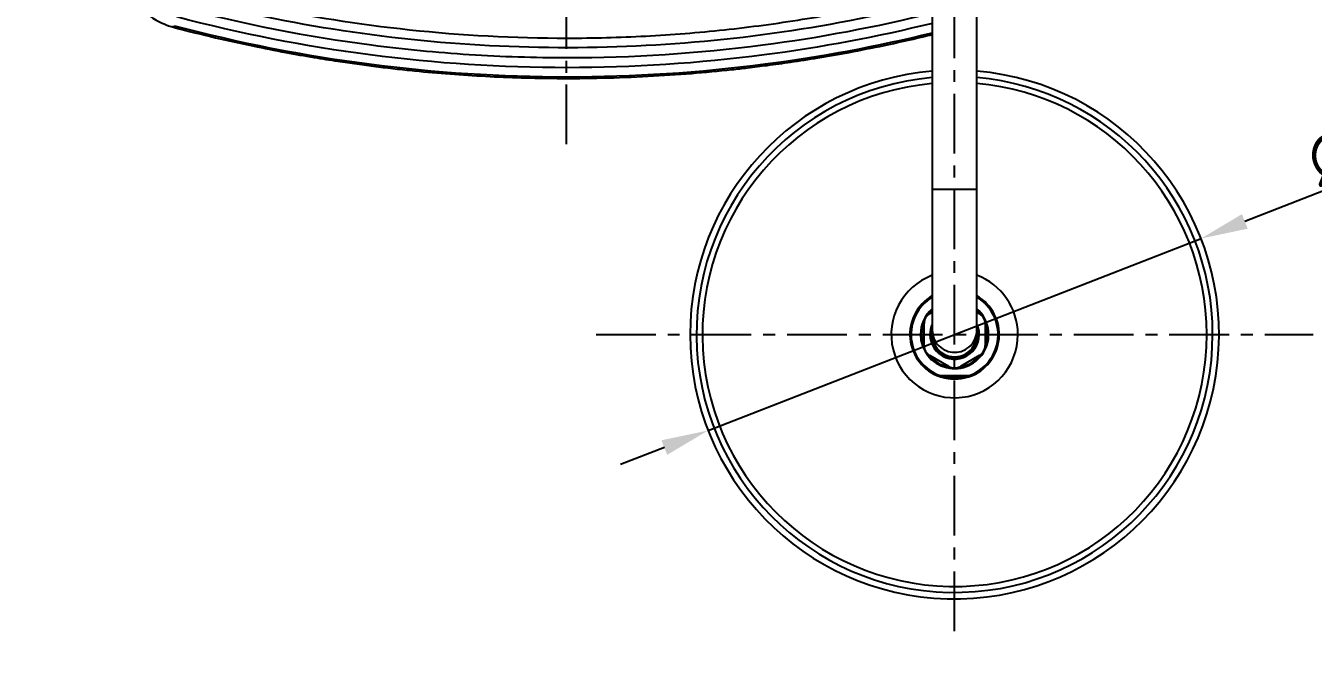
# Model space of a CAD drawing. Header units: millimetres. Extents: x 6110 to 6704, y -2661 to -1821.
# Drawn here: x 6225.6 to 6362.5, y -2021.5 to -1953.8 of the extents above; entities that cross this region are included whole.
import ezdxf

# ---------------------------------------------------------------- set-up
doc = ezdxf.new("R2010")
doc.units = ezdxf.units.MM
doc.header["$LTSCALE"] = 0.1
doc.linetypes.add('CENTERX2', pattern=[101.6, 63.5, -12.7, 12.7, -12.7])
doc.linetypes.add('HIDDEN2', pattern=[4.7625, 3.175, -1.5875])
doc.layers.add('1', color=4, linetype='HIDDEN2', lineweight=13)
doc.layers.add('DIM', color=3, linetype='Continuous', lineweight=9)
doc.layers.add('CENTER', color=1, linetype='CENTERX2')
doc.styles.get("Standard").update_dxf_attribs({"font": 'arial.ttf'})
doc.dimstyles.new('ISO-25', dxfattribs={"dimtxt": 2.5, "dimasz": 2.5, "dimexe": 1.25, "dimexo": 0.625, "dimtad": 1, "dimlfac": 5, "dimtxsty": 'Standard', "dimcen": 2.5, "dimadec": 0, "dimazin": 0, "dimtfac": 1, "dimtmove": 0, "dimatfit": 3, "dimfxl": 0, "dimarcsym": 0})

# ---------------------------------------------------------------- blocks, each defined once
blk = doc.blocks.new('*D86')
at = {"layer": 'Defpoints', "color": 0}
for p in [(6350.61, -1976.47), (6298.19, -1996.9)]:
    blk.add_point(p, dxfattribs=at)
at = {"layer": 'DIM', "color": 0, "lineweight": -2}
for p, q in [((6377.97, -1965.81), (6355.26, -1974.66)), ((6298.19, -1996.9), (6350.61, -1976.47)), ((6293.54, -1998.72), (6288.88, -2000.53))]:
    blk.add_line(p, q, dxfattribs=at)
at = {"layer": 'DIM', "color": 0}
for points in [[(6354.96, -1973.88), (6355.57, -1975.43), (6350.61, -1976.47)], [(6293.23, -1997.94), (6293.84, -1999.49), (6298.19, -1996.9)]]:
    blk.add_solid(points, dxfattribs=at)
at = {"layer": 'DIM', "color": 0, "insert": (6369.71, -1965.67), "char_height": 5, "attachment_point": 5, "rotation": 21.2918}
blk.add_mtext('{\\fMS PGothic|b0|i0|c128|p34;∅225}', dxfattribs=at)

msp = doc.modelspace()

# ---------------------------------------------------------------- hatches: boundary and pattern name
at = {"layer": 'DIM'}
h = msp.add_hatch(dxfattribs=at)
h.set_pattern_fill('ANSI31', color=2)
edge = h.paths.add_edge_path()
edge.add_line((6619.617, -2595.98), (6619.617, -1962.206))
edge.add_line((6634.617, -1966.11), (6619.617, -1966.11))
edge.add_line((6634.617, -2610.98), (6634.617, -1966.11))
edge.add_line((6634.617, -2610.98), (6184.457, -2610.98))
edge.add_line((6619.617, -2595.98), (6184.457, -2595.98))
edge.add_line((6184.457, -2610.98), (6184.457, -2595.98))

# ---------------------------------------------------------------- linework, layer by layer
at = {"layer": '1', "color": 7, "linetype": 'Continuous', "lineweight": -3}
for p, q in [((6322.025, -1876.896), (6322.025, -1971.248)), ((6326.775, -1971.248), (6326.775, -1876.896)), ((6322.025, -1971.248), (6322.025, -1986.211)), ((6324.4, -1971.248), (6322.025, -1971.248)), ((6326.775, -1971.248), (6324.4, -1971.248)), ((6326.775, -1986.211), (6326.775, -1971.248)), ((6321.775, -1984.45), (6322.025, -1984.305)), ((6326.775, -1984.305), (6327.025, -1984.45)), ((6321.15, -1987.841), (6321.15, -1985.532)), ((6322.025, -1986.211), (6322.025, -1986.687)), ((6326.775, -1986.687), (6326.775, -1986.211)), ((6327.65, -1985.532), (6327.65, -1987.841)), ((6321.9, -1986.695), (6321.9, -1986.716)), ((6326.9, -1986.7), (6326.9, -1986.695)), ((6323.775, -1990.079), (6321.775, -1988.924)), ((6327.025, -1988.924), (6325.025, -1990.079)), ((6322.823, -1991.167), (6322.864, -1991.049)), ((6322.906, -1991.056), (6325.894, -1991.056)), ((6322.906, -1991.181), (6322.906, -1991.056)), ((6325.894, -1991.181), (6322.906, -1991.181)), ((6325.894, -1991.181), (6325.894, -1991.056)), ((6325.977, -1991.167), (6325.936, -1991.049))]:
    msp.add_line(p, q, dxfattribs=at)
for centre, radius, start, end in [((6324.4, -1986.687), 28.125, 94.84313, 180), ((6324.4, -1986.687), 28.125, 180, 85.15125), ((6324.4, -1986.687), 27.442, 94.96688, 0), ((6324.4, -1986.687), 26.807, 95.085, 0), ((6324.4, -1986.687), 27.442, 0, 85.03875), ((6324.4, -1986.687), 26.807, 0, 84.92062), ((6324.4, -1986.687), 6.731, 110.66062, 0), ((6324.4, -1986.687), 6.731, 0, 69.345), ((6324.4, -1986.687), 4.75, 120.00083, 250.60803), ((6324.4, -1986.687), 4.625, 120.89888, 250.60803), ((6324.4, -1986.687), 4.625, 289.39197, 59.10112), ((6324.4, -1986.687), 4.75, 289.39197, 59.99917), ((6324.4, -1986.687), 3.625, 130.9275, 180), ((6324.4, -1986.687), 3.625, 180, 49.06688), ((6322.4, -1985.532), 1.25, 120, 180), ((6324.4, -1986.687), 3.5, 132.73312, 142.32375), ((6324.4, -1986.687), 3.5, 37.67626, 47.26688), ((6326.4, -1985.532), 1.25, 0, 60), ((6324.4, -1986.687), 3.5, 157.68, 202.32563), ((6324.4, -1986.687), 2.624, 154.81689, 180), ((6324.4, -1986.687), 2.624, 180, 25.1775), ((6324.4, -1986.687), 3.5, 337.67438, 22.32001), ((6322.4, -1987.841), 1.25, 180, 240), ((6324.4, -1986.687), 3.5, 217.68188, 262.32187), ((6324.4, -1986.687), 3.5, 277.67814, 322.31813), ((6326.4, -1987.841), 1.25, 300, 0), ((6324.4, -1988.996), 1.25, 240, 300), ((6322.906, -1990.931), 0.25, 250.60803, 270), ((6322.906, -1990.931), 0.125, 250.60803, 270), ((6325.894, -1990.931), 0.125, 270, 289.39197), ((6325.894, -1990.931), 0.25, 270, 289.39197)]:
    msp.add_arc(centre, radius, start, end, dxfattribs=at)
for centre, major_axis, ratio, start_param, end_param in [((6241.655, -1952.777), (0.312, 1.21), 0.0123659, 3.1417177, 3.6808626), ((6324.4, -1986.695), (2.5, 0), 0.9975641, 2.8240484, 6.6007393), ((6324.4, -1986.211), (-2.375, 0), 0.9975641, 0, 1.5707964), ((6324.4, -1986.211), (-2.375, 0), 0.9975641, 1.5707961, 3.1415925), ((6324.4, -1986.687), (2.375, 0), 0.9975641, 3.1415925, 6.2831853)]:
    msp.add_ellipse(centre, major_axis=major_axis, ratio=ratio, start_param=start_param, end_param=end_param, dxfattribs=at)
for points, knots in [([(6235.634, -1946.595), (6235.656, -1947.023), (6235.754, -1947.806), (6236.04, -1948.871), (6236.42, -1949.82), (6236.837, -1950.585), (6237.213, -1951.131), (6237.509, -1951.512), (6237.842, -1951.897), (6238.294, -1952.344), (6238.863, -1952.812), (6239.535, -1953.26), (6240.37, -1953.684), (6240.997, -1953.897), (6241.343, -1953.987)], [0, 0, 0, 0, 0.1279924, 0.2381163, 0.3306601, 0.4351921, 0.4989759, 0.5295217, 0.5800051, 0.6518237, 0.7200971, 0.8009732, 0.8938027, 1, 1, 1, 1]), ([(6241.977, -1951.854), (6248.709, -1953.636), (6255.522, -1954.975), (6265.863, -1956.322), (6269.332, -1956.659), (6276.267, -1957.108), (6279.737, -1957.221), (6290.156, -1957.22), (6297.122, -1956.769), (6310.063, -1955.084), (6316.088, -1953.948), (6322.037, -1952.471)], [0, 0, 0, 0, 0.2576987, 0.2576987, 0.3865481, 0.3865481, 0.5153975, 0.5153975, 0.7730962, 0.7730962, 1, 1, 1, 1]), ([(6250.334, -1951.68), (6255.656, -1952.816), (6261.034, -1953.675), (6271.996, -1954.848), (6277.61, -1955.149), (6285.988, -1955.149), (6288.773, -1955.075), (6294.347, -1954.779), (6297.14, -1954.557), (6302.712, -1953.962), (6305.481, -1953.592), (6310.868, -1952.725), (6313.487, -1952.235), (6316.088, -1951.68)], [0, 0, 0, 0, 0.247, 0.247, 0.4999999, 0.4999999, 0.6264999, 0.6264999, 0.7529999, 0.7529999, 0.8794998, 0.8794998, 1, 1, 1, 1]), ([(6322.036, -1953.577), (6316.132, -1955.034), (6310.17, -1956.154), (6297.201, -1957.843), (6290.186, -1958.296), (6276.228, -1958.296), (6269.204, -1957.841), (6255.338, -1956.034), (6248.482, -1954.687), (6241.702, -1952.891)], [0, 0, 0, 0, 0.2244555, 0.2244555, 0.4829703, 0.4829703, 0.7414852, 0.7414852, 1, 1, 1, 1]), ([(6316.302, -1952.681), (6305.382, -1955.013), (6294.378, -1956.166), (6277.749, -1956.176), (6272.164, -1955.885), (6261.081, -1954.72), (6255.58, -1953.847), (6250.12, -1952.681)], [0, 0, 0, 0, 0.5, 0.5, 0.75, 0.75, 1, 1, 1, 1]), ([(6241.407, -1954.003), (6242.876, -1954.392), (6245.663, -1955.087), (6249.626, -1955.965), (6253.117, -1956.654), (6256.127, -1957.185), (6258.656, -1957.587), (6260.852, -1957.904), (6262.887, -1958.172), (6264.925, -1958.415), (6268.804, -1958.826), (6274.541, -1959.264), (6281.212, -1959.463), (6286.974, -1959.416), (6291.744, -1959.235), (6296.323, -1958.929), (6299.849, -1958.597), (6302.526, -1958.295), (6304.615, -1958.034), (6307.109, -1957.688), (6310.015, -1957.235), (6313.329, -1956.652), (6317.045, -1955.914), (6319.988, -1955.257), (6321.69, -1954.845), (6322.027, -1954.762)], [0, 0, 0, 0, 0.0559442, 0.1057756, 0.149462, 0.1869834, 0.2183283, 0.2437952, 0.2686926, 0.293894, 0.3194005, 0.4123465, 0.505677, 0.5651104, 0.6245309, 0.6814591, 0.7340768, 0.7549447, 0.7806875, 0.8115984, 0.8476889, 0.8889796, 0.9355014, 0.9872198, 1, 1, 1, 1]), ([(6241.453, -1953.832), (6248.274, -1955.637), (6255.171, -1956.99), (6269.121, -1958.807), (6276.187, -1959.263), (6290.228, -1959.263), (6297.284, -1958.808), (6310.252, -1957.121), (6316.172, -1956.015), (6322.036, -1954.579)], [0, 0, 0, 0, 0.2592773, 0.2592773, 0.5185545, 0.5185545, 0.7778318, 0.7778318, 1, 1, 1, 1]), ([(6321.9, -1986.716), (6321.9, -1986.725), (6321.9, -1986.733), (6321.9, -1986.758), (6321.901, -1986.775), (6321.902, -1986.807), (6321.902, -1986.823), (6321.906, -1986.904), (6321.912, -1986.969), (6321.928, -1987.096), (6321.95, -1987.223), (6321.981, -1987.348), (6322.008, -1987.441), (6322.022, -1987.487), (6322.038, -1987.533), (6322.049, -1987.564), (6322.055, -1987.579), (6322.084, -1987.655), (6322.109, -1987.715), (6322.164, -1987.831), (6322.223, -1987.946), (6322.325, -1988.109), (6322.402, -1988.213), (6322.453, -1988.277), (6322.463, -1988.29), (6322.484, -1988.315), (6322.494, -1988.327), (6322.526, -1988.364), (6322.548, -1988.388), (6322.614, -1988.459), (6322.66, -1988.504), (6322.755, -1988.591), (6322.854, -1988.674), (6322.959, -1988.75), (6323.04, -1988.804), (6323.067, -1988.821), (6323.109, -1988.847), (6323.123, -1988.855), (6323.151, -1988.871), (6323.165, -1988.879), (6323.236, -1988.919), (6323.294, -1988.948), (6323.411, -1989.002), (6323.471, -1989.026), (6323.592, -1989.071), (6323.653, -1989.091), (6323.747, -1989.117), (6323.794, -1989.129), (6323.842, -1989.14), (6323.873, -1989.147), (6323.889, -1989.151), (6323.97, -1989.167), (6324.034, -1989.177), (6324.162, -1989.192), (6324.227, -1989.197), (6324.356, -1989.203), (6324.42, -1989.203), (6324.55, -1989.198), (6324.614, -1989.193), (6324.695, -1989.184), (6324.711, -1989.182), (6324.744, -1989.178), (6324.76, -1989.175), (6324.808, -1989.168), (6324.84, -1989.162), (6324.936, -1989.144), (6325.062, -1989.114), (6325.185, -1989.075), (6325.307, -1989.031), (6325.367, -1989.007), (6325.456, -1988.967), (6325.485, -1988.953), (6325.529, -1988.931), (6325.543, -1988.924), (6325.572, -1988.908), (6325.644, -1988.87), (6325.769, -1988.795), (6325.927, -1988.682), (6326.026, -1988.6), (6326.099, -1988.534), (6326.122, -1988.512), (6326.169, -1988.467), (6326.192, -1988.444), (6326.259, -1988.372), (6326.302, -1988.323), (6326.384, -1988.223), (6326.461, -1988.119), (6326.565, -1987.956), (6326.625, -1987.841), (6326.661, -1987.768), (6326.667, -1987.753), (6326.681, -1987.723), (6326.688, -1987.708), (6326.707, -1987.663), (6326.719, -1987.633), (6326.755, -1987.542), (6326.797, -1987.42), (6326.845, -1987.233), (6326.868, -1987.105), (6326.881, -1987.009), (6326.885, -1986.976), (6326.89, -1986.928), (6326.891, -1986.911), (6326.894, -1986.879), (6326.895, -1986.862), (6326.898, -1986.798), (6326.9, -1986.751), (6326.9, -1986.703)], [0, 0, 0, 0, 0.0032699, 0.0032699, 0.0094629, 0.0094629, 0.015656, 0.015656, 0.0404281, 0.0404281, 0.0652001, 0.0899722, 0.0899722, 0.1023583, 0.1085513, 0.1085513, 0.1147443, 0.1147443, 0.1395164, 0.1395164, 0.1642885, 0.1890606, 0.2138327, 0.2138327, 0.2200258, 0.2200258, 0.2262188, 0.2262188, 0.2386048, 0.2386048, 0.2633769, 0.2633769, 0.288149, 0.3129211, 0.3129211, 0.3253072, 0.3253072, 0.3315002, 0.3315002, 0.3376932, 0.3376932, 0.3624653, 0.3624653, 0.3872374, 0.3872374, 0.4120095, 0.4120095, 0.4243956, 0.4305886, 0.4305886, 0.4367816, 0.4367816, 0.4615537, 0.4615537, 0.4863258, 0.4863258, 0.5110979, 0.5110979, 0.53587, 0.53587, 0.542063, 0.542063, 0.548256, 0.548256, 0.5606421, 0.5606421, 0.5854142, 0.6101863, 0.6101863, 0.6349584, 0.6349584, 0.6473444, 0.6473444, 0.6535375, 0.6535375, 0.6597305, 0.6845026, 0.7092747, 0.7340468, 0.7340468, 0.7464328, 0.7464328, 0.7588189, 0.7588189, 0.783591, 0.783591, 0.8083631, 0.8331352, 0.8579073, 0.8579073, 0.8641003, 0.8641003, 0.8702933, 0.8702933, 0.8826794, 0.8826794, 0.9074514, 0.9322235, 0.9569956, 0.9569956, 0.9693817, 0.9693817, 0.9755747, 0.9755747, 0.9817677, 0.9817677, 1, 1, 1, 1]), ([(6326.897, -1986.846), (6326.895, -1986.894), (6326.887, -1986.998), (6326.872, -1987.101), (6326.858, -1987.184), (6326.853, -1987.212), (6326.844, -1987.254), (6326.841, -1987.267), (6326.835, -1987.295), (6326.818, -1987.364), (6326.784, -1987.486), (6326.747, -1987.591), (6326.706, -1987.695), (6326.684, -1987.746), (6326.636, -1987.847), (6326.61, -1987.897), (6326.569, -1987.971), (6326.555, -1987.995), (6326.533, -1988.032), (6326.525, -1988.044), (6326.51, -1988.068), (6326.472, -1988.127), (6326.4, -1988.231), (6326.295, -1988.361), (6326.219, -1988.444), (6326.14, -1988.523), (6326.099, -1988.562), (6326.036, -1988.618), (6326.015, -1988.636), (6325.982, -1988.663), (6325.971, -1988.672), (6325.949, -1988.69), (6325.893, -1988.734), (6325.791, -1988.808), (6325.648, -1988.896), (6325.5, -1988.975), (6325.398, -1989.021), (6325.32, -1989.053), (6325.293, -1989.063), (6325.254, -1989.078), (6325.24, -1989.083), (6325.213, -1989.092), (6325.147, -1989.115), (6325.025, -1989.151), (6324.861, -1989.188), (6324.696, -1989.214), (6324.584, -1989.223), (6324.5, -1989.228), (6324.471, -1989.229), (6324.433, -1989.229), (6324.423, -1989.23), (6324.413, -1989.23)], [0, 0, 0, 0, 0.0383252, 0.0826829, 0.0826829, 0.1048617, 0.1048617, 0.1159512, 0.1159512, 0.1270406, 0.1713983, 0.215756, 0.215756, 0.2601137, 0.2601137, 0.3044714, 0.3044714, 0.3266503, 0.3266503, 0.3377397, 0.3377397, 0.3488291, 0.3931868, 0.4375445, 0.4819022, 0.4819022, 0.5262599, 0.5262599, 0.5484388, 0.5484388, 0.5595282, 0.5595282, 0.5706177, 0.6149754, 0.6593331, 0.7036908, 0.7480485, 0.7480485, 0.7702273, 0.7702273, 0.7813168, 0.7813168, 0.7924062, 0.8367639, 0.8811216, 0.9254793, 0.969837, 0.969837, 0.9920159, 0.9920159, 1, 1, 1, 1]), ([(6325.977, -1991.167), (6325.977, -1991.167), (6325.977, -1991.167), (6325.977, -1991.167), (6325.977, -1991.167), (6325.977, -1991.167), (6325.976, -1991.168), (6325.976, -1991.168), (6325.976, -1991.168), (6325.975, -1991.168), (6325.975, -1991.168), (6325.974, -1991.168), (6325.974, -1991.168), (6325.973, -1991.169), (6325.973, -1991.169), (6325.972, -1991.169), (6325.971, -1991.169), (6325.97, -1991.17), (6325.969, -1991.17), (6325.968, -1991.17), (6325.967, -1991.171), (6325.966, -1991.171), (6325.965, -1991.171), (6325.964, -1991.172), (6325.963, -1991.172), (6325.962, -1991.173), (6325.961, -1991.173), (6325.959, -1991.174), (6325.958, -1991.174), (6325.956, -1991.175), (6325.955, -1991.175), (6325.953, -1991.176), (6325.952, -1991.176), (6325.95, -1991.177), (6325.948, -1991.177), (6325.946, -1991.178), (6325.941, -1991.18), (6325.93, -1991.184), (6325.913, -1991.189), (6325.893, -1991.196), (6325.866, -1991.205), (6325.831, -1991.216), (6325.787, -1991.23), (6325.737, -1991.245), (6325.69, -1991.258), (6325.645, -1991.271), (6325.606, -1991.281), (6325.565, -1991.292), (6325.523, -1991.302), (6325.462, -1991.317), (6325.377, -1991.336), (6325.238, -1991.363), (6325.057, -1991.393), (6324.844, -1991.418), (6324.623, -1991.433), (6324.424, -1991.438), (6324.246, -1991.435), (6324.1, -1991.428), (6323.956, -1991.417), (6323.813, -1991.401), (6323.669, -1991.381), (6323.539, -1991.359), (6323.423, -1991.336), (6323.328, -1991.315), (6323.248, -1991.295), (6323.18, -1991.278), (6323.125, -1991.262), (6323.081, -1991.25), (6323.049, -1991.241), (6323.02, -1991.232), (6322.994, -1991.224), (6322.971, -1991.217), (6322.95, -1991.21), (6322.93, -1991.203), (6322.911, -1991.197), (6322.895, -1991.192), (6322.88, -1991.187), (6322.866, -1991.182), (6322.857, -1991.179), (6322.851, -1991.177), (6322.848, -1991.176), (6322.845, -1991.175), (6322.842, -1991.174), (6322.839, -1991.173), (6322.836, -1991.172), (6322.834, -1991.171), (6322.832, -1991.17), (6322.83, -1991.17), (6322.828, -1991.169), (6322.827, -1991.169), (6322.826, -1991.168), (6322.825, -1991.168), (6322.824, -1991.168), (6322.823, -1991.167), (6322.823, -1991.167), (6322.823, -1991.167), (6322.823, -1991.167)], [0, 0, 0, 0, 0.0008306, 0.0016793, 0.0025277, 0.0033761, 0.0042247, 0.0050739, 0.005924, 0.0067753, 0.007628, 0.0084825, 0.0093391, 0.0101979, 0.0110595, 0.0119239, 0.0127915, 0.0136626, 0.0145375, 0.0154164, 0.0162996, 0.0171873, 0.0180799, 0.0189775, 0.0198805, 0.020789, 0.0217033, 0.0226237, 0.0235504, 0.0244836, 0.0254236, 0.0263705, 0.0273246, 0.028286, 0.0292551, 0.030232, 0.0312168, 0.0385883, 0.0463231, 0.0544792, 0.0631057, 0.0770266, 0.0920755, 0.1083404, 0.1258914, 0.1377063, 0.1498568, 0.1623525, 0.1752025, 0.188415, 0.2177761, 0.2507277, 0.3107895, 0.3751403, 0.4342369, 0.5001167, 0.5447908, 0.5863744, 0.6248806, 0.6681651, 0.7095894, 0.7491905, 0.7822236, 0.8116358, 0.8335171, 0.8544073, 0.8743486, 0.8855131, 0.8959436, 0.9056539, 0.9138244, 0.921759, 0.9294724, 0.9369805, 0.9439349, 0.9505768, 0.9569302, 0.9630226, 0.9688852, 0.9708919, 0.9728663, 0.9748102, 0.9767255, 0.978614, 0.9804779, 0.9823191, 0.98414, 0.9859427, 0.9877295, 0.9895029, 0.9912653, 0.9930191, 0.994767, 0.9965114, 0.9982549, 1, 1, 1, 1]), ([(6322.906, -1991.181), (6322.906, -1991.181), (6322.906, -1991.181), (6322.906, -1991.181), (6322.906, -1991.182), (6322.906, -1991.182), (6322.907, -1991.182), (6322.907, -1991.182), (6322.907, -1991.182), (6322.908, -1991.182), (6322.909, -1991.182), (6322.909, -1991.182), (6322.91, -1991.182), (6322.911, -1991.182), (6322.912, -1991.183), (6322.912, -1991.183), (6322.913, -1991.183), (6322.914, -1991.183), (6322.916, -1991.183), (6322.917, -1991.183), (6322.918, -1991.184), (6322.919, -1991.184), (6322.921, -1991.184), (6322.922, -1991.184), (6322.924, -1991.185), (6322.925, -1991.185), (6322.927, -1991.185), (6322.929, -1991.186), (6322.931, -1991.186), (6322.933, -1991.186), (6322.934, -1991.187), (6322.936, -1991.187), (6322.939, -1991.187), (6322.941, -1991.188), (6322.943, -1991.188), (6322.945, -1991.188), (6322.948, -1991.189), (6322.95, -1991.189), (6322.952, -1991.19), (6322.955, -1991.19), (6322.958, -1991.19), (6322.96, -1991.191), (6322.963, -1991.191), (6322.966, -1991.192), (6322.969, -1991.192), (6322.972, -1991.193), (6322.975, -1991.193), (6322.978, -1991.194), (6322.981, -1991.194), (6322.984, -1991.195), (6322.988, -1991.195), (6322.991, -1991.196), (6322.994, -1991.197), (6322.998, -1991.197), (6323.002, -1991.198), (6323.005, -1991.198), (6323.009, -1991.199), (6323.013, -1991.2), (6323.017, -1991.2), (6323.02, -1991.201), (6323.024, -1991.201), (6323.029, -1991.202), (6323.033, -1991.203), (6323.037, -1991.203), (6323.041, -1991.204), (6323.045, -1991.205), (6323.05, -1991.205), (6323.063, -1991.208), (6323.087, -1991.211), (6323.122, -1991.216), (6323.159, -1991.222), (6323.199, -1991.228), (6323.255, -1991.235), (6323.329, -1991.245), (6323.421, -1991.256), (6323.521, -1991.266), (6323.638, -1991.277), (6323.773, -1991.288), (6323.924, -1991.297), (6324.079, -1991.304), (6324.238, -1991.308), (6324.413, -1991.31), (6324.601, -1991.308), (6324.798, -1991.301), (6324.988, -1991.291), (6325.149, -1991.278), (6325.279, -1991.266), (6325.378, -1991.256), (6325.47, -1991.245), (6325.547, -1991.235), (6325.61, -1991.226), (6325.659, -1991.219), (6325.704, -1991.213), (6325.735, -1991.208), (6325.754, -1991.205), (6325.762, -1991.204), (6325.77, -1991.202), (6325.777, -1991.201), (6325.785, -1991.2), (6325.792, -1991.199), (6325.799, -1991.198), (6325.805, -1991.197), (6325.812, -1991.196), (6325.818, -1991.195), (6325.824, -1991.194), (6325.83, -1991.193), (6325.835, -1991.192), (6325.84, -1991.191), (6325.845, -1991.19), (6325.85, -1991.189), (6325.855, -1991.188), (6325.859, -1991.188), (6325.863, -1991.187), (6325.867, -1991.186), (6325.87, -1991.186), (6325.873, -1991.185), (6325.877, -1991.185), (6325.879, -1991.184), (6325.882, -1991.184), (6325.884, -1991.183), (6325.886, -1991.183), (6325.888, -1991.183), (6325.89, -1991.182), (6325.891, -1991.182), (6325.892, -1991.182), (6325.893, -1991.182), (6325.894, -1991.182), (6325.894, -1991.181), (6325.894, -1991.181), (6325.894, -1991.181)], [0, 0, 0, 0, 0.0005686, 0.0011373, 0.001707, 0.0022786, 0.0028529, 0.0034306, 0.0040127, 0.0045998, 0.0051929, 0.0057925, 0.0063995, 0.0070145, 0.0076381, 0.0082712, 0.0089142, 0.0095677, 0.0102323, 0.0109085, 0.0115969, 0.0122979, 0.0130119, 0.0137395, 0.0144809, 0.0152366, 0.0160069, 0.0167922, 0.0175927, 0.0184089, 0.019241, 0.0200892, 0.0209538, 0.0218351, 0.0227333, 0.0236485, 0.0245811, 0.0255311, 0.0264988, 0.0274844, 0.0284879, 0.0295096, 0.0305496, 0.0316081, 0.0326851, 0.0337808, 0.0348954, 0.0360288, 0.0371813, 0.038353, 0.0395439, 0.0407541, 0.0419837, 0.0432328, 0.0445015, 0.0457898, 0.0470979, 0.0484257, 0.0497735, 0.0511411, 0.0525288, 0.0539365, 0.0553642, 0.0568122, 0.0582803, 0.0597687, 0.0612774, 0.0628065, 0.0736455, 0.0853063, 0.0977992, 0.1111324, 0.1253126, 0.1533753, 0.1835417, 0.2158343, 0.2502716, 0.2977872, 0.3464858, 0.3963937, 0.4475357, 0.4999346, 0.5652399, 0.628603, 0.6900699, 0.749691, 0.7840873, 0.8163497, 0.8464964, 0.8745499, 0.8921425, 0.9084198, 0.9233961, 0.9370897, 0.9399615, 0.942761, 0.9454884, 0.9481441, 0.9507284, 0.9532419, 0.9556849, 0.9580579, 0.9603614, 0.9625961, 0.9647625, 0.9668613, 0.9688934, 0.9708595, 0.9727605, 0.9745976, 0.9763718, 0.9780844, 0.9797368, 0.9813306, 0.9828674, 0.9843494, 0.9857785, 0.9871573, 0.9884884, 0.9897748, 0.9910198, 0.9922271, 0.9934007, 0.9945449, 0.9956645, 0.9967644, 0.9978499, 0.9989266, 1, 1, 1, 1])]:
    msp.add_open_spline(points, degree=3, knots=knots, dxfattribs=at)
msp.add_rational_spline([(6241.453, -1953.832), (6241.408, -1954.002), (6241.407, -1954.003)], [1, 0.932667607537, 0.934983921295], degree=2, dxfattribs=at)
at = {"layer": 'CENTER'}
for p, q in [((6283.132, -1966.451), (6283.132, -1845.727)), ((6324.4, -2018.238), (6324.4, -1845.83)), ((6286.275, -1986.687), (6362.525, -1986.687))]:
    msp.add_line(p, q, dxfattribs=at)

# ---------------------------------------------------------------- dimensions: what is measured, and where the dimension line sits
at = {"layer": 'DIM'}
dim = msp.add_diameter_dim_2p(p1=(6298.195, -1996.899), p2=(6350.605, -1976.474), text='{\\fMS PGothic|b0|i0|c128|p34;<>}', dimstyle='ISO-25', override={"dimtxt": 5, "dimasz": 5, "dimdec": 1, "dimlfac": 4, "dimadec": 1, "dimtdec": 1, "dimfxl": 1.25, "dimtfill": 1}, dxfattribs=at)
dim.commit()
dim.dimension.update_dxf_attribs({"geometry": '*D86', "text_midpoint": (6370.849, -1968.585), "dimtype": 163})

doc.saveas('drawing.dxf')
